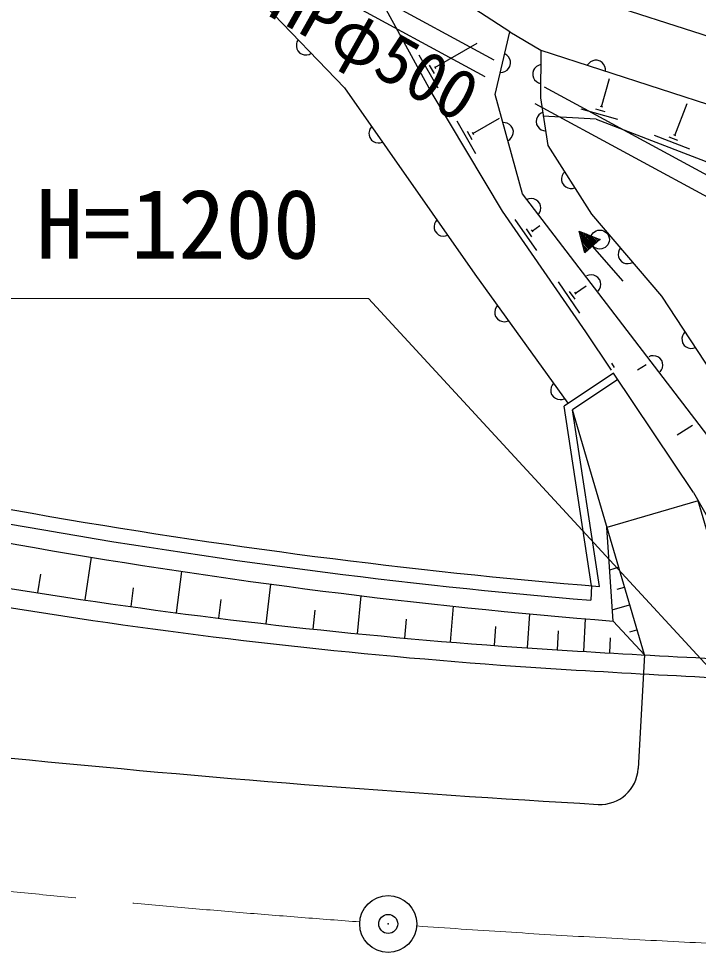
# Model space of a CAD drawing. Units: millimetres, scale not verified. Extents: x 40000 to 680000, y 20000 to 380000.
# Drawn here: x 254840 to 272730, y 254672 to 279400 of the extents above; entities that cross this region are included whole.
import ezdxf
from ezdxf.enums import TextEntityAlignment as Align

# ---------------------------------------------------------------- set-up
doc = ezdxf.new("R2010")
doc.units = ezdxf.units.MM
doc.header["$LTSCALE"] = 1000
doc.header["$PDMODE"] = 32
doc.header["$PDSIZE"] = 500
doc.linetypes.add('CHAIN', pattern=[18.5, 12, -1.5, 3.5, -1.5])
doc.linetypes.add('DASHED', pattern=[7.5, 6, -1.5])
for name, color, linetype, lineweight in [('M-BGD', 7, 'Continuous', 25), ('M-BMK', 2, 'CHAIN', 13), ('M-BMK-SRVR', 3, 'Continuous', 25), ('M-STR-HTXT', 7, 'Continuous', 13)]:
    doc.layers.add(name, color=color, linetype=linetype, lineweight=lineweight)
doc.layers.add('M-BMK-HTXT', color=7, linetype='Continuous')
doc.layers.add('M-OTRS', color=6, linetype='Continuous')
doc.styles.add('ＭＳ ゴシック', font='')
doc.styles.get('ＭＳ ゴシック').set_extended_font_data('MS Gothic')

msp = doc.modelspace()

# ---------------------------------------------------------------- linework, layer by layer
at = {"layer": 'M-BGD', "linetype": 'DASHED'}
for p, q in [((273714, 274298), (252201, 285968)), ((273952, 274737), (253840, 285648))]:
    msp.add_line(p, q, dxfattribs=at)
at = {"layer": 'M-BGD'}
for p, q in [((267773, 279053), (258387, 285158)), ((274942, 278300), (269182, 280165)), ((261317, 279755), (263417, 277584)), ((265700, 277477), (264516, 279644)), ((267380, 277406), (267773, 279053)), ((267773, 279053), (268584, 278571)), ((262149, 278737), (262148, 278666)), ((262164, 278793), (262149, 278737)), ((262193, 278849), (262164, 278793)), ((265797, 278115), (266910, 278754)), ((262148, 278666), (262161, 278610)), ((262161, 278610), (262188, 278553)), ((262188, 278553), (262244, 278495)), ((262244, 278495), (262300, 278466)), ((262300, 278466), (262356, 278451)), ((262356, 278451), (262427, 278449)), ((262427, 278449), (262484, 278463)), ((262484, 278463), (262541, 278490)), ((265375, 278449), (265873, 277582)), ((267689, 278440), (267635, 278473)), ((267730, 278399), (267689, 278440)), ((268584, 278571), (268579, 277315)), ((268584, 278571), (274433, 276678)), ((267767, 278338), (267730, 278399)), ((267785, 278283), (267767, 278338)), ((267772, 278142), (267790, 278220)), ((267790, 278220), (267785, 278283)), ((268583, 278193), (268523, 278173)), ((269846, 278226), (269809, 278175)), ((269890, 278264), (269846, 278226)), ((269953, 278296), (269890, 278264)), ((270010, 278310), (269953, 278296)), ((270073, 278310), (270010, 278310)), ((270149, 278285), (270073, 278310)), ((270200, 278248), (270149, 278285)), ((270238, 278204), (270200, 278248)), ((270271, 278141), (270238, 278204)), ((265648, 278174), (265773, 277957)), ((265782, 278142), (265813, 278088)), ((267519, 277987), (267582, 277992)), ((267582, 277992), (267637, 278010)), ((267637, 278010), (267698, 278047)), ((267698, 278047), (267738, 278088)), ((267738, 278088), (267772, 278142)), ((268372, 277984), (268371, 277904)), ((268392, 278044), (268372, 277984)), ((268422, 278094), (268392, 278044)), ((268472, 278144), (268422, 278094)), ((268523, 278173), (268472, 278144)), ((270284, 278084), (270271, 278141)), ((270284, 278021), (270284, 278084)), ((268371, 277904), (268391, 277844)), ((268391, 277844), (268421, 277794)), ((268421, 277794), (268471, 277744)), ((268471, 277744), (268520, 277713)), ((268520, 277713), (268580, 277693)), ((270185, 277077), (270396, 277827)), ((263417, 277584), (266851, 272672)), ((267572, 274327), (265700, 277477)), ((268099, 274784), (267380, 277406)), ((268579, 277315), (268773, 276064)), ((270612, 276749), (269649, 277020)), ((270278, 276947), (270037, 277015)), ((270215, 277069), (270155, 277086)), ((272115, 276328), (272439, 277166)), ((266371, 276715), (266868, 275848)), ((266793, 276381), (267493, 276783)), ((268473, 276759), (268462, 276697)), ((268495, 276813), (268473, 276759)), ((268536, 276870), (268495, 276813)), ((268581, 276907), (268536, 276870)), ((268637, 276936), (268581, 276907)), ((270043, 276753), (268634, 276834)), ((270043, 276753), (273981, 275232)), ((264094, 276510), (264070, 276457)), ((264132, 276561), (264094, 276510)), ((267646, 276662), (267583, 276666)), ((267703, 276647), (267646, 276662)), ((267764, 276612), (267703, 276647)), ((267806, 276571), (267764, 276612)), ((267841, 276519), (267806, 276571)), ((267862, 276442), (267841, 276519)), ((268462, 276697), (268474, 276618)), ((268474, 276618), (268503, 276561)), ((268503, 276561), (268541, 276517)), ((268541, 276517), (268598, 276475)), ((268598, 276475), (268652, 276453)), ((264070, 276457), (264058, 276387)), ((264058, 276387), (264062, 276329)), ((264062, 276329), (264080, 276269)), ((264080, 276269), (264126, 276203)), ((266644, 276439), (266769, 276223)), ((266777, 276408), (266809, 276354)), ((267716, 276184), (267768, 276219)), ((267768, 276219), (267808, 276261)), ((267808, 276261), (267843, 276322)), ((267843, 276322), (267859, 276379)), ((267859, 276379), (267862, 276442)), ((268652, 276453), (268714, 276442)), ((272510, 275961), (271577, 276321)), ((272196, 276189), (271963, 276279)), ((272144, 276316), (272086, 276339)), ((264126, 276203), (264177, 276165)), ((264177, 276165), (264230, 276141)), ((264230, 276141), (264300, 276129)), ((264300, 276129), (264358, 276133)), ((264358, 276133), (264418, 276151)), ((268773, 276064), (269923, 274252)), ((269148, 275268), (269132, 275199)), ((269174, 275320), (269148, 275268)), ((269214, 275369), (269174, 275320)), ((269132, 275199), (269134, 275140)), ((269134, 275140), (269149, 275079)), ((269149, 275079), (269192, 275012)), ((269192, 275012), (269241, 274972)), ((273072, 268298), (268099, 274784)), ((269241, 274972), (269293, 274945)), ((269293, 274945), (269362, 274930)), ((269362, 274930), (269420, 274931)), ((269420, 274931), (269482, 274947)), ((268274, 274655), (268214, 274635)), ((268332, 274662), (268274, 274655)), ((268402, 274653), (268332, 274662)), ((268456, 274631), (268402, 274653)), ((268509, 274596), (268456, 274631)), ((268557, 274532), (268509, 274596)), ((268578, 274472), (268557, 274532)), ((269774, 271152), (267572, 274327)), ((268518, 274238), (268554, 274290)), ((268554, 274290), (268575, 274344)), ((268575, 274344), (268585, 274415)), ((268585, 274415), (268578, 274472)), ((269923, 274252), (271764, 272092)), ((265787, 274001), (265775, 273931)), ((265811, 274054), (265787, 274001)), ((265849, 274105), (265811, 274054)), ((268481, 273291), (267914, 274114)), ((265775, 273931), (265779, 273873)), ((265779, 273873), (265797, 273812)), ((265797, 273812), (265843, 273747)), ((265843, 273747), (265894, 273709)), ((268351, 273656), (268209, 273862)), ((268380, 273790), (268344, 273842)), ((268362, 273816), (268560, 273952)), ((269598, 273804), (270141, 273582)), ((269746, 273236), (269598, 273804)), ((269608, 273766), (269931, 273397)), ((269634, 273789), (269957, 273420)), ((269707, 273760), (269983, 273443)), ((265894, 273709), (265947, 273685)), ((265947, 273685), (266017, 273673)), ((266017, 273673), (266075, 273677)), ((266075, 273677), (266135, 273695)), ((269628, 273691), (269904, 273374)), ((269647, 273615), (269878, 273351)), ((269667, 273539), (269852, 273328)), ((270141, 273582), (269746, 273236)), ((269779, 273730), (270010, 273466)), ((269852, 273700), (270036, 273489)), ((269924, 273671), (270062, 273513)), ((269997, 273641), (270089, 273536)), ((270069, 273611), (270115, 273559)), ((269687, 273463), (269825, 273305)), ((269707, 273388), (269799, 273282)), ((269726, 273312), (269772, 273259)), ((270750, 272487), (269944, 273409)), ((270630, 273253), (270624, 273182)), ((270648, 273308), (270630, 273253)), ((270681, 273362), (270648, 273308)), ((270624, 273182), (270634, 273125)), ((270634, 273125), (270657, 273066)), ((270657, 273066), (270709, 273005)), ((270709, 273005), (270763, 272973)), ((270763, 272973), (270819, 272954)), ((270819, 272954), (270889, 272948)), ((270889, 272948), (270947, 272958)), ((270947, 272958), (271005, 272982)), ((266851, 272672), (269297, 269269)), ((269852, 272645), (269792, 272624)), ((269910, 272651), (269852, 272645)), ((269980, 272642), (269910, 272651)), ((270034, 272620), (269980, 272642)), ((270087, 272585), (270034, 272620)), ((270135, 272522), (270087, 272585)), ((270156, 272462), (270135, 272522)), ((269616, 271644), (269049, 272467)), ((269497, 272169), (269776, 272362)), ((270096, 272227), (270132, 272279)), ((270132, 272279), (270153, 272334)), ((270153, 272334), (270163, 272404)), ((270163, 272404), (270156, 272462)), ((269486, 272010), (269344, 272215)), ((269515, 272144), (269480, 272195)), ((271764, 272092), (273271, 269794)), ((267406, 271797), (267382, 271744)), ((267443, 271848), (267406, 271797)), ((267382, 271744), (267371, 271674)), ((267371, 271674), (267376, 271616)), ((267376, 271616), (267395, 271555)), ((267395, 271555), (267441, 271490)), ((267441, 271490), (267493, 271453)), ((267493, 271453), (267546, 271430)), ((267546, 271430), (267616, 271419)), ((267616, 271419), (267674, 271424)), ((267674, 271424), (267734, 271442)), ((270447, 270145), (269774, 271152)), ((272315, 271050), (272301, 270981)), ((272341, 271102), (272315, 271050)), ((272380, 271152), (272341, 271102)), ((272301, 270981), (272303, 270922)), ((272303, 270922), (272320, 270861)), ((272320, 270861), (272363, 270794)), ((272363, 270794), (272413, 270755)), ((272413, 270755), (272465, 270730)), ((272465, 270730), (272535, 270715)), ((272535, 270715), (272593, 270718)), ((272593, 270718), (272654, 270734)), ((270529, 270208), (270459, 270322)), ((271135, 270149), (271362, 270288)), ((271485, 270516), (271425, 270496)), ((271543, 270523), (271485, 270516)), ((271613, 270514), (271543, 270523)), ((271667, 270492), (271613, 270514)), ((271720, 270457), (271667, 270492)), ((271768, 270393), (271720, 270457)), ((271789, 270334), (271768, 270393)), ((271796, 270276), (271789, 270334)), ((270501, 270064), (269201, 269196)), ((272602, 266919), (270501, 270064)), ((271730, 270099), (271765, 270151)), ((271765, 270151), (271786, 270205)), ((271786, 270205), (271796, 270276)), ((268918, 269795), (268881, 269744)), ((270612, 269898), (269418, 269100)), ((268858, 269691), (268847, 269621)), ((268847, 269621), (268852, 269563)), ((268852, 269563), (268870, 269502)), ((268881, 269744), (268858, 269691)), ((268870, 269502), (268917, 269437)), ((268917, 269437), (268968, 269400)), ((268968, 269400), (269022, 269377)), ((269022, 269377), (269092, 269366)), ((269092, 269366), (269150, 269371)), ((269150, 269371), (269210, 269389)), ((269923, 264455), (269201, 269196)), ((271311, 262637), (269418, 269100)), ((270128, 264439), (269418, 269100)), ((272173, 268440), (272583, 268691)), ((272602, 266919), (273407, 265498)), ((272726, 266699), (270327, 265996)), ((273807, 263011), (272726, 266699)), ((270487, 263529), (270327, 265996)), ((256743, 265213), (256575, 264086)), ((270400, 264879), (270634, 264948)), ((255411, 264770), (255333, 264276)), ((259126, 264837), (258982, 263748)), ((257855, 264406), (257786, 263911)), ((261468, 264503), (261347, 263455)), ((269923, 264458), (269902, 264078)), ((270596, 264367), (270788, 264423)), ((260159, 264101), (260097, 263605)), ((263848, 264197), (263749, 263197)), ((266275, 263922), (266197, 262975)), ((270468, 263827), (270924, 263960)), ((262637, 263815), (262583, 263317)), ((268288, 263720), (268227, 262822)), ((265040, 263577), (264995, 263079)), ((267391, 263383), (267354, 262885)), ((269755, 263589), (269705, 262729)), ((271311, 262637), (270487, 263529)), ((269046, 263270), (269014, 262771)), ((270926, 263243), (271117, 263299)), ((270415, 263088), (270394, 262689)), ((271311, 262637), (271148, 259642))]:
    msp.add_line(p, q, dxfattribs=at)
for centre, radius, start, end in [((283807, 429111), 165237, 254.80621, 265.25134), ((283807, 429111), 165617, 254.80621, 265.18418), ((283807, 429111), 166117, 254.80621, 265.40115), ((278314, 410228), 147750, 256.7053, 266.59862), ((278314, 410228), 148250, 256.7053, 266.59862), ((290462, 614617), 352500, 266.59855, 267.22372), ((290462, 614617), 353000, 266.59855, 267.22376), ((290462, 614617), 356500, 261.74163, 266.72488), ((270150, 259698), 1000, 266.8856, 356.805)]:
    msp.add_arc(centre, radius, start, end, dxfattribs=at)
msp.add_point((270141, 273582), dxfattribs=at)
at = {"layer": 'M-BMK'}
for start, end in [(250.07903, 265.75571), (265.99445, 268.99189)]:
    msp.add_arc((290462, 614616), 360000, start, end, dxfattribs=at)
at = {"layer": 'M-BMK-SRVR'}
msp.add_circle((264567, 255549), 750, dxfattribs=at)
msp.add_point((264567, 255549), dxfattribs=at)
at = {"layer": 'M-OTRS'}
msp.add_point((264567, 255549), dxfattribs=at)
at = {"layer": 'M-STR-HTXT'}
msp.add_lwpolyline([(279363, 255409), (264049, 272028), (237799, 272031)], dxfattribs=at)

# ---------------------------------------------------------------- texts
at = {"layer": 'M-BMK-HTXT', "style": 'ＭＳ ゴシック'}
msp.add_text('HPφ500', height=1320, rotation=330.601, dxfattribs=at).set_placement((261154, 279167), align=Align.BOTTOM_LEFT)
at = {"layer": 'M-STR-HTXT', "style": 'ＭＳ ゴシック'}
msp.add_text('BOX\u3000B=1200\u3000H=1200', height=1833, rotation=359.994, dxfattribs=at).set_placement((250924, 272530), align=Align.BOTTOM_CENTER)

doc.saveas('drawing.dxf')
